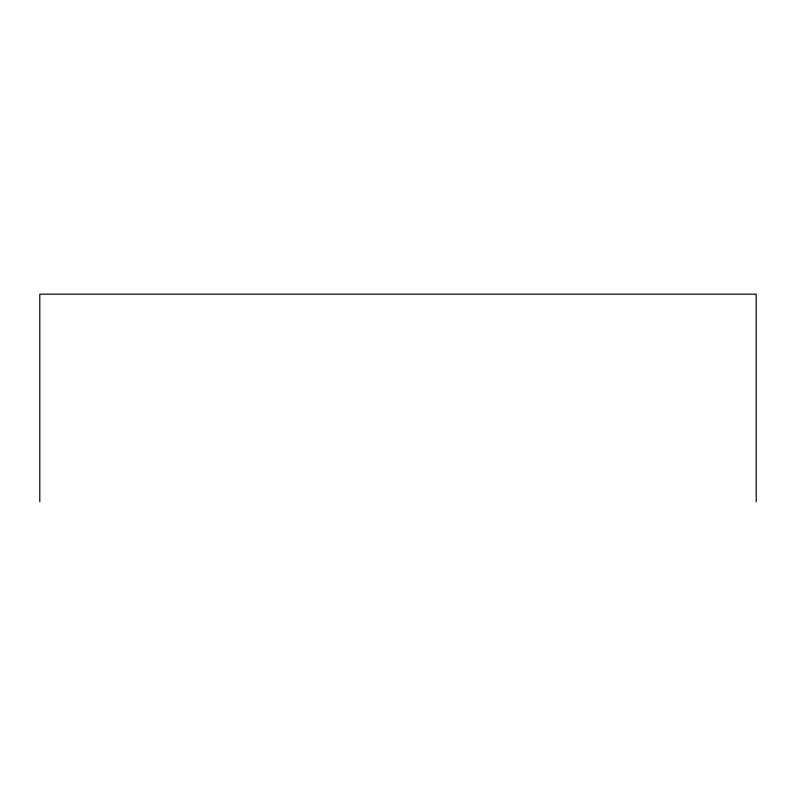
<?xml version="1.0" encoding="UTF-8"?>
<svg xmlns="http://www.w3.org/2000/svg" width="796" height="796" viewBox="0 0 796 796"><rect width="100%" height="100%" fill="white"/><g stroke="black" fill="none" stroke-linecap="round" stroke-linejoin="round"><path stroke-width="1.19" d="M756.2 501.818L756.2 294.182L39.8 294.182L39.8 501.818"/></g></svg>
